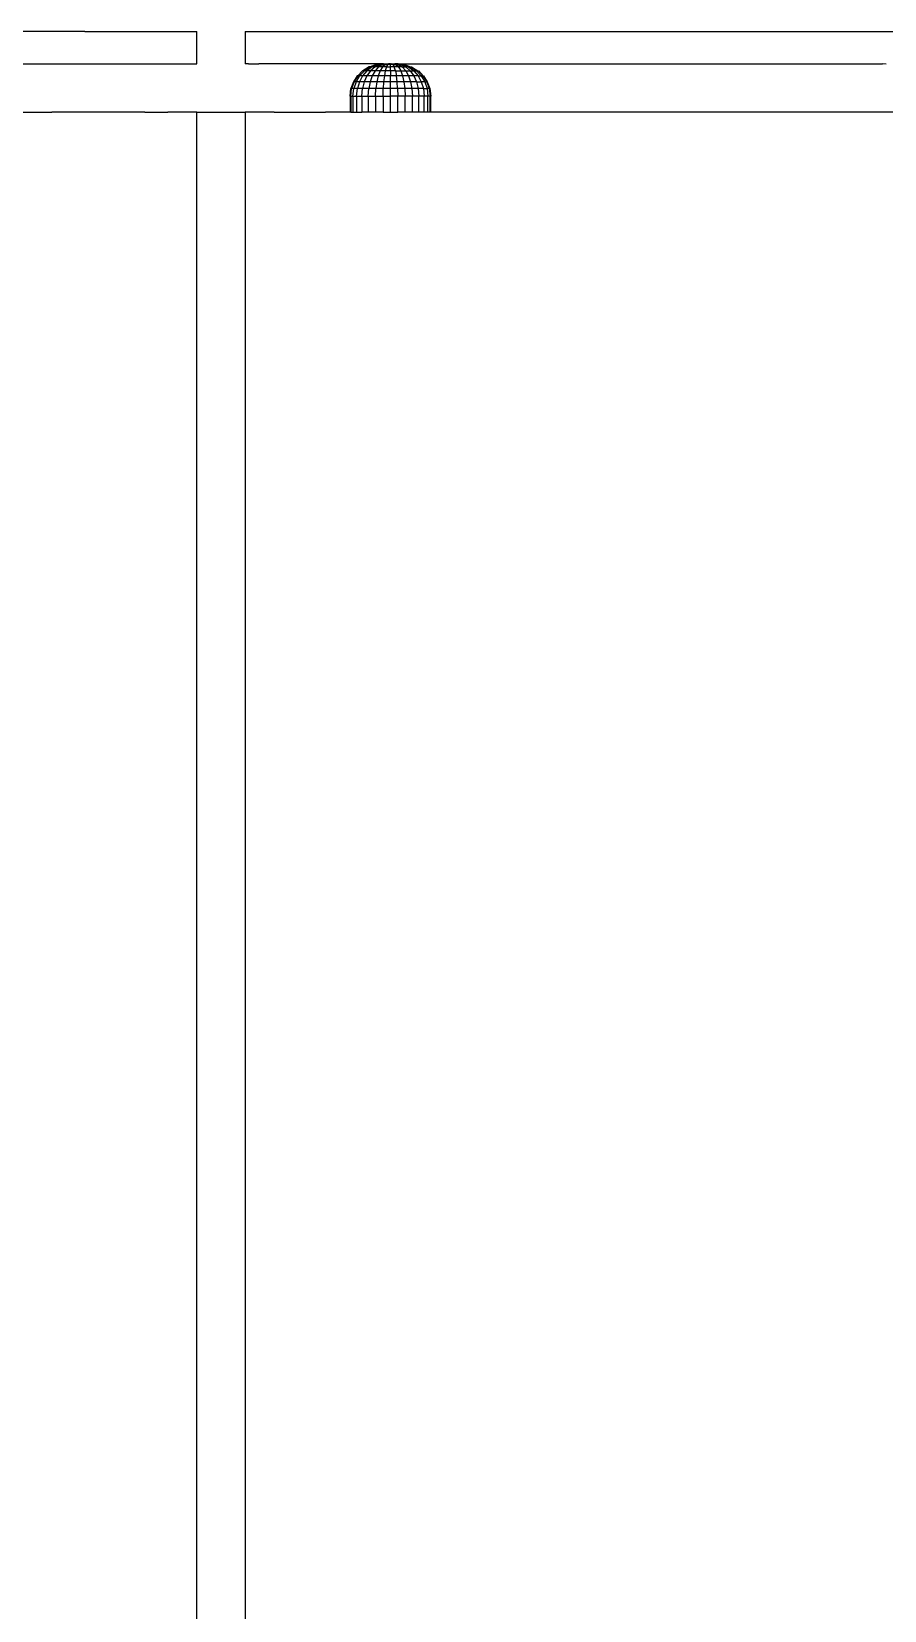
# Model space of a CAD drawing. Header units: millimetres. Extents: x 153 to 4750, y 92 to 3343.
# Drawn here: x 1739.1 to 1792, y 1820.7 to 1918.6 of the extents above; entities that cross this region are included whole.
import ezdxf

# ---------------------------------------------------------------- set-up
doc = ezdxf.new("R2010")
doc.units = ezdxf.units.MM

msp = doc.modelspace()

# ---------------------------------------------------------------- linework, layer by layer
for p, q in [((1740.383, 1918.616), (1738.381, 1918.616)), ((1742.43, 1918.616), (1740.383, 1918.616)), ((1742.43, 1918.616), (1744.401, 1918.616)), ((1744.401, 1918.616), (1746.159, 1918.616)), ((1746.159, 1918.616), (1747.588, 1918.616)), ((1747.588, 1918.616), (1748.609, 1918.616)), ((1748.609, 1918.616), (1749.198, 1918.616)), ((1749.198, 1918.616), (1749.381, 1918.616)), ((1749.381, 1916.616), (1749.381, 1918.616)), ((1752.381, 1918.616), (1752.565, 1918.616)), ((1752.381, 1918.616), (1752.381, 1916.616)), ((1752.565, 1918.616), (1753.154, 1918.616)), ((1753.154, 1918.616), (1754.174, 1918.616)), ((1754.174, 1918.616), (1755.603, 1918.616)), ((1755.603, 1918.616), (1757.362, 1918.616)), ((1757.362, 1918.616), (1759.332, 1918.616)), ((1759.332, 1918.616), (1761.38, 1918.616)), ((1761.38, 1918.616), (1763.381, 1918.616)), ((1763.381, 1918.616), (2181.381, 1918.616)), ((1738.381, 1916.616), (1740.383, 1916.616)), ((1740.383, 1916.616), (1742.43, 1916.616)), ((1742.43, 1916.616), (1744.401, 1916.616)), ((1744.401, 1916.616), (1746.159, 1916.616)), ((1746.159, 1916.616), (1747.588, 1916.616)), ((1747.588, 1916.616), (1748.609, 1916.616)), ((1748.609, 1916.616), (1749.198, 1916.616)), ((1749.198, 1916.616), (1749.381, 1916.616)), ((1752.588, 1916.616), (1752.381, 1916.616)), ((1752.588, 1916.616), (1753.219, 1916.616)), ((1754.247, 1916.616), (1753.219, 1916.616)), ((1755.603, 1916.616), (1754.247, 1916.616)), ((1757.252, 1916.616), (1755.603, 1916.616)), ((1759.172, 1916.616), (1757.252, 1916.616)), ((1759.326, 1915.873), (1759.091, 1915.507)), ((1759.36, 1915.873), (1759.129, 1915.507)), ((1760.89, 1916.616), (1759.172, 1916.616)), ((1759.47, 1915.873), (1759.252, 1915.507)), ((1759.36, 1915.873), (1759.326, 1915.873)), ((1759.645, 1916.188), (1759.36, 1915.873)), ((1759.47, 1915.873), (1759.36, 1915.873)), ((1759.661, 1915.873), (1759.464, 1915.507)), ((1759.767, 1916.188), (1759.47, 1915.873)), ((1759.661, 1915.873), (1759.47, 1915.873)), ((1759.674, 1916.188), (1759.645, 1916.188)), ((1759.928, 1916.188), (1759.661, 1915.873)), ((1759.928, 1915.873), (1759.661, 1915.873)), ((1760.063, 1916.431), (1759.674, 1916.188)), ((1759.767, 1916.188), (1759.674, 1916.188)), ((1759.928, 1915.873), (1759.762, 1915.507)), ((1760.135, 1916.431), (1759.767, 1916.188)), ((1759.928, 1916.188), (1759.767, 1916.188)), ((1760.26, 1916.431), (1759.928, 1916.188)), ((1760.154, 1916.188), (1759.928, 1915.873)), ((1760.154, 1916.188), (1759.928, 1916.188)), ((1760.257, 1915.873), (1759.928, 1915.873)), ((1760.135, 1916.431), (1760.063, 1916.431)), ((1760.257, 1915.873), (1760.128, 1915.507)), ((1760.501, 1916.576), (1760.135, 1916.431)), ((1760.26, 1916.431), (1760.135, 1916.431)), ((1760.434, 1916.431), (1760.154, 1916.188)), ((1760.431, 1916.188), (1760.154, 1916.188)), ((1760.431, 1916.188), (1760.257, 1915.873)), ((1760.625, 1915.873), (1760.257, 1915.873)), ((1760.632, 1916.576), (1760.26, 1916.431)), ((1760.434, 1916.431), (1760.26, 1916.431)), ((1760.648, 1916.431), (1760.431, 1916.188)), ((1760.742, 1916.188), (1760.431, 1916.188)), ((1760.749, 1916.576), (1760.434, 1916.431)), ((1760.648, 1916.431), (1760.434, 1916.431)), ((1760.632, 1916.576), (1760.501, 1916.576)), ((1760.625, 1915.873), (1760.538, 1915.507)), ((1760.742, 1916.188), (1760.625, 1915.873)), ((1761.007, 1915.873), (1760.625, 1915.873)), ((1760.632, 1916.576), (1760.749, 1916.576)), ((1760.892, 1916.576), (1760.648, 1916.431)), ((1760.888, 1916.431), (1760.648, 1916.431)), ((1760.888, 1916.431), (1760.742, 1916.188)), ((1761.065, 1916.188), (1760.742, 1916.188)), ((1760.89, 1916.616), (1760.749, 1916.576)), ((1760.749, 1916.576), (1760.892, 1916.576)), ((1761.052, 1916.576), (1760.888, 1916.431)), ((1761.137, 1916.431), (1760.888, 1916.431)), ((1760.89, 1916.616), (1760.916, 1916.616)), ((1760.963, 1916.616), (1760.89, 1916.616)), ((1760.916, 1916.616), (1760.892, 1916.576)), ((1760.892, 1916.576), (1761.052, 1916.576)), ((1760.916, 1916.616), (1760.963, 1916.616)), ((1760.963, 1916.616), (1761.108, 1916.616)), ((1761.007, 1915.873), (1760.964, 1915.507)), ((1761.065, 1916.188), (1761.007, 1915.873)), ((1761.381, 1915.873), (1761.007, 1915.873)), ((1761.108, 1916.616), (1761.052, 1916.576)), ((1761.052, 1916.576), (1761.218, 1916.576)), ((1761.137, 1916.431), (1761.065, 1916.188)), ((1761.381, 1916.188), (1761.065, 1916.188)), ((1761.108, 1916.616), (1761.256, 1916.616)), ((1761.218, 1916.576), (1761.137, 1916.431)), ((1761.137, 1916.431), (1761.381, 1916.431)), ((1761.256, 1916.616), (1761.218, 1916.576)), ((1761.381, 1916.576), (1761.218, 1916.576)), ((1761.381, 1916.616), (1761.256, 1916.616)), ((1761.381, 1916.616), (1761.381, 1916.576)), ((1761.381, 1916.616), (1761.477, 1916.616)), ((1761.381, 1916.431), (1761.381, 1916.576)), ((1761.544, 1916.576), (1761.381, 1916.576)), ((1761.381, 1916.188), (1761.381, 1916.431)), ((1761.625, 1916.431), (1761.381, 1916.431)), ((1761.381, 1916.188), (1761.381, 1915.873)), ((1761.697, 1916.188), (1761.381, 1916.188)), ((1761.381, 1915.507), (1761.381, 1915.873)), ((1761.755, 1915.873), (1761.381, 1915.873)), ((1761.544, 1916.576), (1761.477, 1916.616)), ((1761.477, 1916.616), (1761.66, 1916.616)), ((1761.625, 1916.431), (1761.544, 1916.576)), ((1761.544, 1916.576), (1761.711, 1916.576)), ((1761.697, 1916.188), (1761.625, 1916.431)), ((1761.874, 1916.431), (1761.625, 1916.431)), ((1761.711, 1916.576), (1761.66, 1916.616)), ((1761.842, 1916.616), (1761.66, 1916.616)), ((1761.697, 1916.188), (1761.755, 1915.873)), ((1761.697, 1916.188), (1762.02, 1916.188)), ((1761.711, 1916.576), (1761.871, 1916.576)), ((1761.711, 1916.576), (1761.874, 1916.431)), ((1761.798, 1915.507), (1761.755, 1915.873)), ((1762.138, 1915.873), (1761.755, 1915.873)), ((1761.842, 1916.616), (1761.871, 1916.616)), ((1761.871, 1916.576), (1761.842, 1916.616)), ((1762.014, 1916.576), (1761.871, 1916.616)), ((1761.871, 1916.616), (1763.381, 1916.616)), ((1761.871, 1916.576), (1762.014, 1916.576)), ((1761.871, 1916.576), (1762.114, 1916.431)), ((1761.874, 1916.431), (1762.02, 1916.188)), ((1762.114, 1916.431), (1761.874, 1916.431)), ((1762.014, 1916.576), (1762.13, 1916.576)), ((1762.014, 1916.576), (1762.329, 1916.431)), ((1762.02, 1916.188), (1762.138, 1915.873)), ((1762.02, 1916.188), (1762.331, 1916.188)), ((1762.114, 1916.431), (1762.329, 1916.431)), ((1762.114, 1916.431), (1762.331, 1916.188)), ((1762.13, 1916.576), (1762.503, 1916.431)), ((1762.13, 1916.576), (1762.261, 1916.576)), ((1762.138, 1915.873), (1762.224, 1915.507)), ((1762.506, 1915.873), (1762.138, 1915.873)), ((1762.261, 1916.576), (1762.627, 1916.431)), ((1762.329, 1916.431), (1762.609, 1916.188)), ((1762.503, 1916.431), (1762.329, 1916.431)), ((1762.331, 1916.188), (1762.506, 1915.873)), ((1762.331, 1916.188), (1762.609, 1916.188)), ((1762.503, 1916.431), (1762.627, 1916.431)), ((1762.503, 1916.431), (1762.834, 1916.188)), ((1762.506, 1915.873), (1762.634, 1915.507)), ((1762.834, 1915.873), (1762.506, 1915.873)), ((1762.609, 1916.188), (1762.834, 1915.873)), ((1762.609, 1916.188), (1762.834, 1916.188)), ((1762.627, 1916.431), (1762.995, 1916.188)), ((1762.627, 1916.431), (1762.699, 1916.431)), ((1762.699, 1916.431), (1763.088, 1916.188)), ((1762.834, 1916.188), (1763.101, 1915.873)), ((1762.834, 1916.188), (1762.995, 1916.188)), ((1762.834, 1915.873), (1763.001, 1915.507)), ((1763.101, 1915.873), (1762.834, 1915.873)), ((1762.995, 1916.188), (1763.292, 1915.873)), ((1762.995, 1916.188), (1763.088, 1916.188)), ((1763.088, 1916.188), (1763.117, 1916.188)), ((1763.101, 1915.873), (1763.292, 1915.873)), ((1763.101, 1915.873), (1763.298, 1915.507)), ((1763.117, 1916.188), (1763.402, 1915.873)), ((1763.292, 1915.873), (1763.511, 1915.507)), ((1763.402, 1915.873), (1763.292, 1915.873)), ((1763.381, 1916.616), (1791.899, 1916.616)), ((1763.402, 1915.873), (1763.436, 1915.873)), ((1763.402, 1915.873), (1763.633, 1915.507)), ((1763.436, 1915.873), (1763.671, 1915.507)), ((1792.134, 1916.6), (1791.899, 1916.616)), ((1758.881, 1914.616), (1758.936, 1915.08)), ((1758.923, 1914.616), (1758.977, 1915.08)), ((1759.091, 1915.507), (1758.936, 1915.08)), ((1758.936, 1915.08), (1758.977, 1915.08)), ((1759.129, 1915.507), (1758.977, 1915.08)), ((1759.107, 1915.08), (1758.977, 1915.08)), ((1759.057, 1914.616), (1759.107, 1915.08)), ((1759.129, 1915.507), (1759.091, 1915.507)), ((1759.252, 1915.507), (1759.107, 1915.08)), ((1759.334, 1915.08), (1759.107, 1915.08)), ((1759.252, 1915.507), (1759.129, 1915.507)), ((1759.464, 1915.507), (1759.252, 1915.507)), ((1759.289, 1914.616), (1759.334, 1915.08)), ((1759.464, 1915.507), (1759.334, 1915.08)), ((1759.652, 1915.08), (1759.334, 1915.08)), ((1759.762, 1915.507), (1759.464, 1915.507)), ((1759.613, 1914.616), (1759.652, 1915.08)), ((1759.762, 1915.507), (1759.652, 1915.08)), ((1760.043, 1915.08), (1759.652, 1915.08)), ((1760.128, 1915.507), (1759.762, 1915.507)), ((1760.013, 1914.616), (1760.043, 1915.08)), ((1760.128, 1915.507), (1760.043, 1915.08)), ((1760.481, 1915.08), (1760.043, 1915.08)), ((1760.538, 1915.507), (1760.128, 1915.507)), ((1760.461, 1914.616), (1760.481, 1915.08)), ((1760.538, 1915.507), (1760.481, 1915.08)), ((1760.936, 1915.08), (1760.481, 1915.08)), ((1760.964, 1915.507), (1760.538, 1915.507)), ((1760.926, 1914.616), (1760.936, 1915.08)), ((1760.964, 1915.507), (1760.936, 1915.08)), ((1761.381, 1915.08), (1760.936, 1915.08)), ((1761.381, 1915.507), (1760.964, 1915.507)), ((1761.381, 1915.08), (1761.381, 1915.507)), ((1761.798, 1915.507), (1761.381, 1915.507)), ((1761.381, 1914.616), (1761.381, 1915.08)), ((1761.826, 1915.08), (1761.381, 1915.08)), ((1761.826, 1915.08), (1761.798, 1915.507)), ((1762.224, 1915.507), (1761.798, 1915.507)), ((1762.281, 1915.08), (1761.826, 1915.08)), ((1761.826, 1915.08), (1761.836, 1914.616)), ((1762.224, 1915.507), (1762.281, 1915.08)), ((1762.634, 1915.507), (1762.224, 1915.507)), ((1762.719, 1915.08), (1762.281, 1915.08)), ((1762.281, 1915.08), (1762.301, 1914.616)), ((1762.634, 1915.507), (1762.719, 1915.08)), ((1763.001, 1915.507), (1762.634, 1915.507)), ((1763.11, 1915.08), (1762.719, 1915.08)), ((1762.719, 1915.08), (1762.749, 1914.616)), ((1763.001, 1915.507), (1763.298, 1915.507)), ((1763.001, 1915.507), (1763.11, 1915.08)), ((1763.428, 1915.08), (1763.11, 1915.08)), ((1763.11, 1915.08), (1763.149, 1914.616)), ((1763.298, 1915.507), (1763.428, 1915.08)), ((1763.511, 1915.507), (1763.298, 1915.507)), ((1763.428, 1915.08), (1763.655, 1915.08)), ((1763.428, 1915.08), (1763.474, 1914.616)), ((1763.511, 1915.507), (1763.633, 1915.507)), ((1763.511, 1915.507), (1763.655, 1915.08)), ((1763.633, 1915.507), (1763.786, 1915.08)), ((1763.633, 1915.507), (1763.671, 1915.507)), ((1763.655, 1915.08), (1763.706, 1914.616)), ((1763.786, 1915.08), (1763.655, 1915.08)), ((1763.671, 1915.507), (1763.827, 1915.08)), ((1763.827, 1915.08), (1763.786, 1915.08)), ((1763.786, 1915.08), (1763.839, 1914.616)), ((1763.827, 1915.08), (1763.881, 1914.616)), ((1758.923, 1914.616), (1758.881, 1914.616)), ((1758.881, 1914.616), (1758.881, 1913.616)), ((1758.923, 1914.616), (1759.057, 1914.616)), ((1758.923, 1914.616), (1758.923, 1913.616)), ((1759.057, 1914.616), (1759.289, 1914.616)), ((1759.057, 1914.616), (1759.057, 1913.616)), ((1759.289, 1914.616), (1759.613, 1914.616)), ((1759.289, 1914.616), (1759.289, 1913.616)), ((1759.613, 1914.616), (1760.013, 1914.616)), ((1759.613, 1914.616), (1759.613, 1913.616)), ((1760.013, 1914.616), (1760.461, 1914.616)), ((1760.013, 1914.616), (1760.013, 1913.616)), ((1760.461, 1914.616), (1760.926, 1914.616)), ((1760.461, 1914.616), (1760.461, 1913.616)), ((1760.926, 1914.616), (1761.381, 1914.616)), ((1760.926, 1914.616), (1760.926, 1913.616)), ((1761.381, 1913.616), (1761.381, 1914.616)), ((1761.836, 1914.616), (1761.381, 1914.616)), ((1761.836, 1913.616), (1761.836, 1914.616)), ((1762.301, 1914.616), (1761.836, 1914.616)), ((1762.301, 1913.616), (1762.301, 1914.616)), ((1762.749, 1914.616), (1762.301, 1914.616)), ((1762.749, 1913.616), (1762.749, 1914.616)), ((1763.149, 1914.616), (1762.749, 1914.616)), ((1763.149, 1913.616), (1763.149, 1914.616)), ((1763.474, 1914.616), (1763.149, 1914.616)), ((1763.474, 1913.616), (1763.474, 1914.616)), ((1763.706, 1914.616), (1763.474, 1914.616)), ((1763.706, 1913.616), (1763.706, 1914.616)), ((1763.839, 1914.616), (1763.706, 1914.616)), ((1763.839, 1913.616), (1763.839, 1914.616)), ((1763.881, 1914.616), (1763.839, 1914.616)), ((1763.881, 1913.616), (1763.881, 1914.616)), ((1738.381, 1913.616), (1740.383, 1913.616)), ((1742.43, 1913.616), (1740.383, 1913.616)), ((1744.401, 1913.616), (1742.43, 1913.616)), ((1746.159, 1913.616), (1744.401, 1913.616)), ((1746.159, 1913.616), (1747.588, 1913.616)), ((1748.609, 1913.616), (1747.588, 1913.616)), ((1749.198, 1913.616), (1748.609, 1913.616)), ((1749.381, 1913.616), (1749.198, 1913.616)), ((1749.381, 1913.616), (1752.381, 1913.616)), ((1749.381, 1818.616), (1749.381, 1913.616)), ((1752.381, 1913.616), (1752.381, 1818.616)), ((1752.565, 1913.616), (1752.381, 1913.616)), ((1753.154, 1913.616), (1752.565, 1913.616)), ((1754.174, 1913.616), (1753.154, 1913.616)), ((1754.174, 1913.616), (1755.603, 1913.616)), ((1755.603, 1913.616), (1757.362, 1913.616)), ((1758.881, 1913.616), (1757.362, 1913.616)), ((1758.923, 1913.616), (1758.881, 1913.616)), ((1758.923, 1913.616), (1759.057, 1913.616)), ((1759.057, 1913.616), (1759.289, 1913.616)), ((1759.289, 1913.616), (1759.332, 1913.616)), ((1759.332, 1913.616), (1759.613, 1913.616)), ((1760.013, 1913.616), (1759.613, 1913.616)), ((1760.461, 1913.616), (1760.013, 1913.616)), ((1760.926, 1913.616), (1760.461, 1913.616)), ((1760.926, 1913.616), (1761.381, 1913.616)), ((1761.381, 1913.616), (1761.836, 1913.616)), ((1762.301, 1913.616), (1761.836, 1913.616)), ((1762.749, 1913.616), (1762.301, 1913.616)), ((1763.149, 1913.616), (1762.749, 1913.616)), ((1763.381, 1913.616), (1763.149, 1913.616)), ((1763.474, 1913.616), (1763.381, 1913.616)), ((1763.706, 1913.616), (1763.474, 1913.616)), ((1763.839, 1913.616), (1763.706, 1913.616)), ((1763.881, 1913.616), (1763.839, 1913.616)), ((1797.577, 1913.616), (1763.881, 1913.616))]:
    msp.add_line(p, q)

doc.saveas('drawing.dxf')
